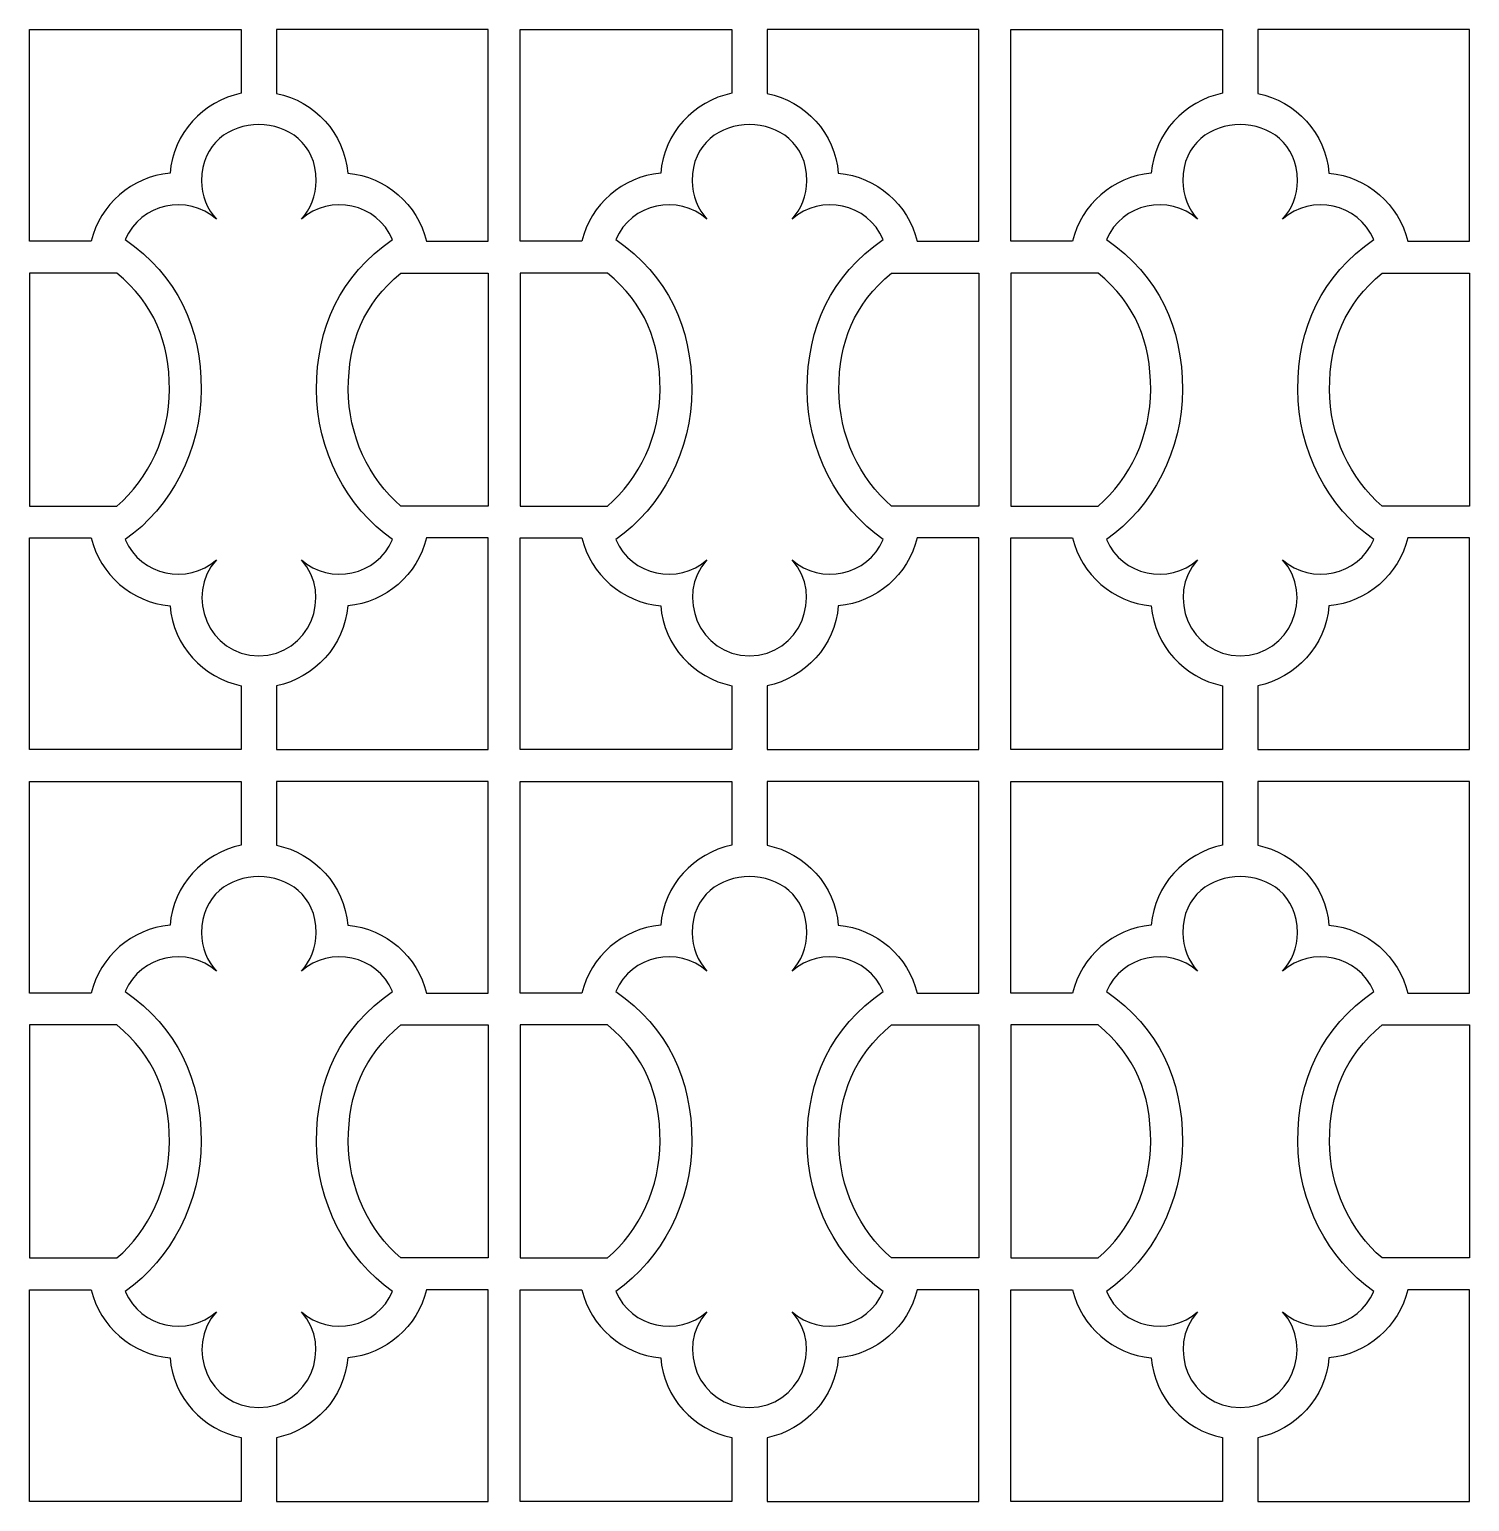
# Model space of a CAD drawing. Header units: centimetres. Extents: x -93 to 93, y -127 to 127.
# Drawn here: x -93.3 to -11.7, y 43.5 to 126.9 of the extents above; entities that cross this region are included whole.
import ezdxf

# ---------------------------------------------------------------- set-up
doc = ezdxf.new("R2010")
doc.units = ezdxf.units.CM
doc.header["$MEASUREMENT"] = 0
doc.layers.add('layer 1', color=7, linetype='Continuous')

msp = doc.modelspace()

# ---------------------------------------------------------------- linework, layer by layer
at = {"layer": 'layer 1', "color": 177}
for points, knots in [([(-81.2808, 123.29769), (-81.2808, 123.29769), (-81.28118, 126.91702), (-81.28118, 126.91702), (-81.28118, 126.91702), (-81.28118, 126.91702), (-93.28118, 126.91702), (-93.28118, 126.91702), (-93.28118, 126.91702), (-93.28118, 126.91702), (-93.28118, 114.91702), (-93.28118, 114.91702), (-93.28118, 114.91702), (-93.28118, 114.91702), (-89.77768, 114.91712), (-89.77768, 114.91712), (-89.77768, 114.91712), (-89.28293, 116.99855), (-87.49943, 118.58131), (-85.3172, 118.77532), (-85.3172, 118.77532), (-85.12727, 121.0294), (-83.45612, 122.86256), (-81.2808, 123.29769)], [0, 0, 0, 0, 0.14285714, 0.14285714, 0.14285714, 0.14285714, 0.28571429, 0.28571429, 0.28571429, 0.28571429, 0.42857143, 0.42857143, 0.42857143, 0.42857143, 0.57142857, 0.57142857, 0.57142857, 0.57142857, 0.71428571, 0.71428571, 0.71428571, 0.71428571, 1, 1, 1, 1]), ([(-75.25328, 118.77532), (-75.44321, 121.0294), (-77.11398, 122.86204), (-79.2893, 123.29717), (-79.2893, 123.29717), (-79.2893, 123.29717), (-79.2893, 126.91702), (-79.2893, 126.91702), (-79.2893, 126.91702), (-79.2893, 126.91702), (-67.2893, 126.91702), (-67.2893, 126.91702), (-67.2893, 126.91702), (-67.2893, 126.91702), (-67.2893, 114.91702), (-67.2893, 114.91702), (-67.2893, 114.91702), (-67.2893, 114.91702), (-70.7928, 114.91712), (-70.7928, 114.91712), (-70.7928, 114.91712), (-71.28755, 116.99855), (-73.07105, 118.58131), (-75.25328, 118.77532)], [0, 0, 0, 0, 0.14285714, 0.14285714, 0.14285714, 0.14285714, 0.28571429, 0.28571429, 0.28571429, 0.28571429, 0.42857143, 0.42857143, 0.42857143, 0.42857143, 0.57142857, 0.57142857, 0.57142857, 0.57142857, 0.71428571, 0.71428571, 0.71428571, 0.71428571, 1, 1, 1, 1]), ([(-53.4889, 123.29769), (-53.4889, 123.29769), (-53.48928, 126.91702), (-53.48928, 126.91702), (-53.48928, 126.91702), (-53.48928, 126.91702), (-65.48928, 126.91702), (-65.48928, 126.91702), (-65.48928, 126.91702), (-65.48928, 126.91702), (-65.48928, 114.91702), (-65.48928, 114.91702), (-65.48928, 114.91702), (-65.48928, 114.91702), (-61.98578, 114.91712), (-61.98578, 114.91712), (-61.98578, 114.91712), (-61.49103, 116.99855), (-59.70753, 118.58131), (-57.5253, 118.77532), (-57.5253, 118.77532), (-57.33537, 121.0294), (-55.66422, 122.86256), (-53.4889, 123.29769)], [0, 0, 0, 0, 0.14285714, 0.14285714, 0.14285714, 0.14285714, 0.28571429, 0.28571429, 0.28571429, 0.28571429, 0.42857143, 0.42857143, 0.42857143, 0.42857143, 0.57142857, 0.57142857, 0.57142857, 0.57142857, 0.71428571, 0.71428571, 0.71428571, 0.71428571, 1, 1, 1, 1]), ([(-47.46138, 118.77532), (-47.65131, 121.0294), (-49.32208, 122.86204), (-51.4974, 123.29717), (-51.4974, 123.29717), (-51.4974, 123.29717), (-51.4974, 126.91702), (-51.4974, 126.91702), (-51.4974, 126.91702), (-51.4974, 126.91702), (-39.4974, 126.91702), (-39.4974, 126.91702), (-39.4974, 126.91702), (-39.4974, 126.91702), (-39.4974, 114.91702), (-39.4974, 114.91702), (-39.4974, 114.91702), (-39.4974, 114.91702), (-43.0009, 114.91712), (-43.0009, 114.91712), (-43.0009, 114.91712), (-43.49565, 116.99855), (-45.27915, 118.58131), (-47.46138, 118.77532)], [0, 0, 0, 0, 0.14285714, 0.14285714, 0.14285714, 0.14285714, 0.28571429, 0.28571429, 0.28571429, 0.28571429, 0.42857143, 0.42857143, 0.42857143, 0.42857143, 0.57142857, 0.57142857, 0.57142857, 0.57142857, 0.71428571, 0.71428571, 0.71428571, 0.71428571, 1, 1, 1, 1]), ([(-25.697, 123.29769), (-25.697, 123.29769), (-25.69738, 126.91702), (-25.69738, 126.91702), (-25.69738, 126.91702), (-25.69738, 126.91702), (-37.69738, 126.91702), (-37.69738, 126.91702), (-37.69738, 126.91702), (-37.69738, 126.91702), (-37.69738, 114.91702), (-37.69738, 114.91702), (-37.69738, 114.91702), (-37.69738, 114.91702), (-34.19388, 114.91712), (-34.19388, 114.91712), (-34.19388, 114.91712), (-33.69913, 116.99855), (-31.91563, 118.58131), (-29.7334, 118.77532), (-29.7334, 118.77532), (-29.54347, 121.0294), (-27.87232, 122.86256), (-25.697, 123.29769)], [0, 0, 0, 0, 0.14285714, 0.14285714, 0.14285714, 0.14285714, 0.28571429, 0.28571429, 0.28571429, 0.28571429, 0.42857143, 0.42857143, 0.42857143, 0.42857143, 0.57142857, 0.57142857, 0.57142857, 0.57142857, 0.71428571, 0.71428571, 0.71428571, 0.71428571, 1, 1, 1, 1]), ([(-19.66948, 118.77532), (-19.85941, 121.0294), (-21.53018, 122.86204), (-23.7055, 123.29717), (-23.7055, 123.29717), (-23.7055, 123.29717), (-23.7055, 126.91702), (-23.7055, 126.91702), (-23.7055, 126.91702), (-23.7055, 126.91702), (-11.7055, 126.91702), (-11.7055, 126.91702), (-11.7055, 126.91702), (-11.7055, 126.91702), (-11.7055, 114.91702), (-11.7055, 114.91702), (-11.7055, 114.91702), (-11.7055, 114.91702), (-15.209, 114.91712), (-15.209, 114.91712), (-15.209, 114.91712), (-15.70375, 116.99855), (-17.48725, 118.58131), (-19.66948, 118.77532)], [0, 0, 0, 0, 0.14285714, 0.14285714, 0.14285714, 0.14285714, 0.28571429, 0.28571429, 0.28571429, 0.28571429, 0.42857143, 0.42857143, 0.42857143, 0.42857143, 0.57142857, 0.57142857, 0.57142857, 0.57142857, 0.71428571, 0.71428571, 0.71428571, 0.71428571, 1, 1, 1, 1]), ([(-87.85706, 98.01934), (-85.25269, 99.83553), (-83.55052, 103.10188), (-83.55052, 106.51702), (-83.55052, 106.51702), (-83.55052, 110.04667), (-84.90097, 112.95319), (-87.85706, 115.01466), (-87.85706, 115.01466), (-86.98568, 117.06598), (-84.32157, 117.62558), (-82.69402, 116.16427), (-82.69402, 116.16427), (-83.21668, 116.74108), (-83.53524, 117.50642), (-83.53524, 118.34585), (-83.53524, 118.34585), (-83.53524, 122.58755), (-77.03524, 122.58755), (-77.03524, 118.34585), (-77.03524, 118.34585), (-77.03524, 117.50642), (-77.3538, 116.74108), (-77.87646, 116.16427), (-77.87646, 116.16427), (-76.24891, 117.62558), (-73.5848, 117.06599), (-72.71342, 115.01467), (-72.71342, 115.01467), (-75.66952, 112.9532), (-77.01995, 110.04667), (-77.01995, 106.51702), (-77.01995, 106.51702), (-77.01995, 103.10188), (-75.31779, 99.83552), (-72.71342, 98.01933), (-72.71342, 98.01933), (-73.5848, 95.96801), (-76.24881, 95.40831), (-77.87636, 96.86962), (-77.87636, 96.86962), (-76.05491, 94.85946), (-77.438, 91.43815), (-80.28524, 91.43815), (-80.28524, 91.43815), (-83.13248, 91.43815), (-84.51547, 94.85957), (-82.69402, 96.86973), (-82.69402, 96.86973), (-84.32157, 95.40842), (-86.98568, 95.96802), (-87.85706, 98.01934)], [0, 0, 0, 0, 0.07142857, 0.07142857, 0.07142857, 0.07142857, 0.14285714, 0.14285714, 0.14285714, 0.14285714, 0.21428571, 0.21428571, 0.21428571, 0.21428571, 0.28571429, 0.28571429, 0.28571429, 0.28571429, 0.35714286, 0.35714286, 0.35714286, 0.35714286, 0.42857143, 0.42857143, 0.42857143, 0.42857143, 0.5, 0.5, 0.5, 0.5, 0.57142857, 0.57142857, 0.57142857, 0.57142857, 0.64285714, 0.64285714, 0.64285714, 0.64285714, 0.71428571, 0.71428571, 0.71428571, 0.71428571, 0.78571429, 0.78571429, 0.78571429, 0.78571429, 0.85714286, 0.85714286, 0.85714286, 0.85714286, 1, 1, 1, 1]), ([(-60.06516, 98.01934), (-57.46079, 99.83553), (-55.75862, 103.10188), (-55.75862, 106.51702), (-55.75862, 106.51702), (-55.75862, 110.04667), (-57.10907, 112.95319), (-60.06516, 115.01466), (-60.06516, 115.01466), (-59.19378, 117.06598), (-56.52967, 117.62558), (-54.90212, 116.16427), (-54.90212, 116.16427), (-55.42478, 116.74108), (-55.74334, 117.50642), (-55.74334, 118.34585), (-55.74334, 118.34585), (-55.74334, 122.58755), (-49.24334, 122.58755), (-49.24334, 118.34585), (-49.24334, 118.34585), (-49.24334, 117.50642), (-49.5619, 116.74108), (-50.08456, 116.16427), (-50.08456, 116.16427), (-48.45701, 117.62558), (-45.7929, 117.06599), (-44.92152, 115.01467), (-44.92152, 115.01467), (-47.87762, 112.9532), (-49.22805, 110.04667), (-49.22805, 106.51702), (-49.22805, 106.51702), (-49.22805, 103.10188), (-47.52589, 99.83552), (-44.92152, 98.01933), (-44.92152, 98.01933), (-45.7929, 95.96801), (-48.45691, 95.40831), (-50.08446, 96.86962), (-50.08446, 96.86962), (-48.26301, 94.85946), (-49.6461, 91.43815), (-52.49334, 91.43815), (-52.49334, 91.43815), (-55.34058, 91.43815), (-56.72357, 94.85957), (-54.90212, 96.86973), (-54.90212, 96.86973), (-56.52967, 95.40842), (-59.19378, 95.96802), (-60.06516, 98.01934)], [0, 0, 0, 0, 0.07142857, 0.07142857, 0.07142857, 0.07142857, 0.14285714, 0.14285714, 0.14285714, 0.14285714, 0.21428571, 0.21428571, 0.21428571, 0.21428571, 0.28571429, 0.28571429, 0.28571429, 0.28571429, 0.35714286, 0.35714286, 0.35714286, 0.35714286, 0.42857143, 0.42857143, 0.42857143, 0.42857143, 0.5, 0.5, 0.5, 0.5, 0.57142857, 0.57142857, 0.57142857, 0.57142857, 0.64285714, 0.64285714, 0.64285714, 0.64285714, 0.71428571, 0.71428571, 0.71428571, 0.71428571, 0.78571429, 0.78571429, 0.78571429, 0.78571429, 0.85714286, 0.85714286, 0.85714286, 0.85714286, 1, 1, 1, 1]), ([(-32.27326, 98.01934), (-29.66889, 99.83553), (-27.96672, 103.10188), (-27.96672, 106.51702), (-27.96672, 106.51702), (-27.96672, 110.04667), (-29.31717, 112.95319), (-32.27326, 115.01466), (-32.27326, 115.01466), (-31.40188, 117.06598), (-28.73777, 117.62558), (-27.11022, 116.16427), (-27.11022, 116.16427), (-27.63288, 116.74108), (-27.95144, 117.50642), (-27.95144, 118.34585), (-27.95144, 118.34585), (-27.95144, 122.58755), (-21.45144, 122.58755), (-21.45144, 118.34585), (-21.45144, 118.34585), (-21.45144, 117.50642), (-21.77, 116.74108), (-22.29266, 116.16427), (-22.29266, 116.16427), (-20.66511, 117.62558), (-18.001, 117.06599), (-17.12962, 115.01467), (-17.12962, 115.01467), (-20.08572, 112.9532), (-21.43615, 110.04667), (-21.43615, 106.51702), (-21.43615, 106.51702), (-21.43615, 103.10188), (-19.73399, 99.83552), (-17.12962, 98.01933), (-17.12962, 98.01933), (-18.001, 95.96801), (-20.66501, 95.40831), (-22.29256, 96.86962), (-22.29256, 96.86962), (-20.47111, 94.85946), (-21.8542, 91.43815), (-24.70144, 91.43815), (-24.70144, 91.43815), (-27.54868, 91.43815), (-28.93167, 94.85957), (-27.11022, 96.86973), (-27.11022, 96.86973), (-28.73777, 95.40842), (-31.40188, 95.96802), (-32.27326, 98.01934)], [0, 0, 0, 0, 0.07142857, 0.07142857, 0.07142857, 0.07142857, 0.14285714, 0.14285714, 0.14285714, 0.14285714, 0.21428571, 0.21428571, 0.21428571, 0.21428571, 0.28571429, 0.28571429, 0.28571429, 0.28571429, 0.35714286, 0.35714286, 0.35714286, 0.35714286, 0.42857143, 0.42857143, 0.42857143, 0.42857143, 0.5, 0.5, 0.5, 0.5, 0.57142857, 0.57142857, 0.57142857, 0.57142857, 0.64285714, 0.64285714, 0.64285714, 0.64285714, 0.71428571, 0.71428571, 0.71428571, 0.71428571, 0.78571429, 0.78571429, 0.78571429, 0.78571429, 0.85714286, 0.85714286, 0.85714286, 0.85714286, 1, 1, 1, 1]), ([(-93.28118, 113.11701), (-93.28118, 113.11701), (-88.33357, 113.11701), (-88.33357, 113.11701), (-88.33357, 113.11701), (-86.21188, 111.35629), (-85.35076, 109.20949), (-85.35076, 106.51702), (-85.35076, 106.51702), (-85.35076, 103.96257), (-86.50991, 101.43039), (-88.33357, 99.91699), (-88.33357, 99.91699), (-88.33357, 99.91699), (-93.28118, 99.91699), (-93.28118, 99.91699), (-93.28118, 99.91699), (-93.28118, 99.91699), (-93.28118, 113.11701), (-93.28118, 113.11701)], [0, 0, 0, 0, 0.16666667, 0.16666667, 0.16666667, 0.16666667, 0.33333333, 0.33333333, 0.33333333, 0.33333333, 0.5, 0.5, 0.5, 0.5, 0.66666667, 0.66666667, 0.66666667, 0.66666667, 1, 1, 1, 1]), ([(-67.2893, 113.11701), (-67.2893, 113.11701), (-72.23691, 113.11701), (-72.23691, 113.11701), (-72.23691, 113.11701), (-74.3586, 111.35629), (-75.21971, 109.20949), (-75.21971, 106.51702), (-75.21971, 106.51702), (-75.21971, 103.96257), (-74.06057, 101.43039), (-72.23691, 99.91699), (-72.23691, 99.91699), (-72.23691, 99.91699), (-67.2893, 99.91699), (-67.2893, 99.91699), (-67.2893, 99.91699), (-67.2893, 99.91699), (-67.2893, 113.11701), (-67.2893, 113.11701)], [0, 0, 0, 0, 0.16666667, 0.16666667, 0.16666667, 0.16666667, 0.33333333, 0.33333333, 0.33333333, 0.33333333, 0.5, 0.5, 0.5, 0.5, 0.66666667, 0.66666667, 0.66666667, 0.66666667, 1, 1, 1, 1]), ([(-65.48928, 113.11701), (-65.48928, 113.11701), (-60.54167, 113.11701), (-60.54167, 113.11701), (-60.54167, 113.11701), (-58.41998, 111.35629), (-57.55886, 109.20949), (-57.55886, 106.51702), (-57.55886, 106.51702), (-57.55886, 103.96257), (-58.71801, 101.43039), (-60.54167, 99.91699), (-60.54167, 99.91699), (-60.54167, 99.91699), (-65.48928, 99.91699), (-65.48928, 99.91699), (-65.48928, 99.91699), (-65.48928, 99.91699), (-65.48928, 113.11701), (-65.48928, 113.11701)], [0, 0, 0, 0, 0.16666667, 0.16666667, 0.16666667, 0.16666667, 0.33333333, 0.33333333, 0.33333333, 0.33333333, 0.5, 0.5, 0.5, 0.5, 0.66666667, 0.66666667, 0.66666667, 0.66666667, 1, 1, 1, 1]), ([(-39.4974, 113.11701), (-39.4974, 113.11701), (-44.44501, 113.11701), (-44.44501, 113.11701), (-44.44501, 113.11701), (-46.5667, 111.35629), (-47.42781, 109.20949), (-47.42781, 106.51702), (-47.42781, 106.51702), (-47.42781, 103.96257), (-46.26867, 101.43039), (-44.44501, 99.91699), (-44.44501, 99.91699), (-44.44501, 99.91699), (-39.4974, 99.91699), (-39.4974, 99.91699), (-39.4974, 99.91699), (-39.4974, 99.91699), (-39.4974, 113.11701), (-39.4974, 113.11701)], [0, 0, 0, 0, 0.16666667, 0.16666667, 0.16666667, 0.16666667, 0.33333333, 0.33333333, 0.33333333, 0.33333333, 0.5, 0.5, 0.5, 0.5, 0.66666667, 0.66666667, 0.66666667, 0.66666667, 1, 1, 1, 1]), ([(-37.69738, 113.11701), (-37.69738, 113.11701), (-32.74977, 113.11701), (-32.74977, 113.11701), (-32.74977, 113.11701), (-30.62808, 111.35629), (-29.76696, 109.20949), (-29.76696, 106.51702), (-29.76696, 106.51702), (-29.76696, 103.96257), (-30.92611, 101.43039), (-32.74977, 99.91699), (-32.74977, 99.91699), (-32.74977, 99.91699), (-37.69738, 99.91699), (-37.69738, 99.91699), (-37.69738, 99.91699), (-37.69738, 99.91699), (-37.69738, 113.11701), (-37.69738, 113.11701)], [0, 0, 0, 0, 0.16666667, 0.16666667, 0.16666667, 0.16666667, 0.33333333, 0.33333333, 0.33333333, 0.33333333, 0.5, 0.5, 0.5, 0.5, 0.66666667, 0.66666667, 0.66666667, 0.66666667, 1, 1, 1, 1]), ([(-11.7055, 113.11701), (-11.7055, 113.11701), (-16.65311, 113.11701), (-16.65311, 113.11701), (-16.65311, 113.11701), (-18.7748, 111.35629), (-19.63591, 109.20949), (-19.63591, 106.51702), (-19.63591, 106.51702), (-19.63591, 103.96257), (-18.47677, 101.43039), (-16.65311, 99.91699), (-16.65311, 99.91699), (-16.65311, 99.91699), (-11.7055, 99.91699), (-11.7055, 99.91699), (-11.7055, 99.91699), (-11.7055, 99.91699), (-11.7055, 113.11701), (-11.7055, 113.11701)], [0, 0, 0, 0, 0.16666667, 0.16666667, 0.16666667, 0.16666667, 0.33333333, 0.33333333, 0.33333333, 0.33333333, 0.5, 0.5, 0.5, 0.5, 0.66666667, 0.66666667, 0.66666667, 0.66666667, 1, 1, 1, 1]), ([(-81.28118, 89.73683), (-83.4565, 90.17196), (-85.12727, 92.0046), (-85.3172, 94.25868), (-85.3172, 94.25868), (-87.49943, 94.45269), (-89.28296, 96.03555), (-89.77771, 98.11698), (-89.77771, 98.11698), (-89.77771, 98.11698), (-93.28118, 98.11698), (-93.28118, 98.11698), (-93.28118, 98.11698), (-93.28118, 98.11698), (-93.28118, 86.11698), (-93.28118, 86.11698), (-93.28118, 86.11698), (-93.28118, 86.11698), (-81.28118, 86.11698), (-81.28118, 86.11698), (-81.28118, 86.11698), (-81.28118, 86.11698), (-81.28118, 89.73683), (-81.28118, 89.73683)], [0, 0, 0, 0, 0.14285714, 0.14285714, 0.14285714, 0.14285714, 0.28571429, 0.28571429, 0.28571429, 0.28571429, 0.42857143, 0.42857143, 0.42857143, 0.42857143, 0.57142857, 0.57142857, 0.57142857, 0.57142857, 0.71428571, 0.71428571, 0.71428571, 0.71428571, 1, 1, 1, 1]), ([(-70.7928, 98.11688), (-70.7928, 98.11688), (-67.2893, 98.11698), (-67.2893, 98.11698), (-67.2893, 98.11698), (-67.2893, 98.11698), (-67.2893, 86.11698), (-67.2893, 86.11698), (-67.2893, 86.11698), (-67.2893, 86.11698), (-79.2893, 86.11698), (-79.2893, 86.11698), (-79.2893, 86.11698), (-79.2893, 86.11698), (-79.28968, 89.73631), (-79.28968, 89.73631), (-79.28968, 89.73631), (-77.11436, 90.17144), (-75.44321, 92.0046), (-75.25328, 94.25868), (-75.25328, 94.25868), (-73.07105, 94.45269), (-71.28755, 96.03545), (-70.7928, 98.11688)], [0, 0, 0, 0, 0.14285714, 0.14285714, 0.14285714, 0.14285714, 0.28571429, 0.28571429, 0.28571429, 0.28571429, 0.42857143, 0.42857143, 0.42857143, 0.42857143, 0.57142857, 0.57142857, 0.57142857, 0.57142857, 0.71428571, 0.71428571, 0.71428571, 0.71428571, 1, 1, 1, 1]), ([(-53.48928, 89.73683), (-55.6646, 90.17196), (-57.33537, 92.0046), (-57.5253, 94.25868), (-57.5253, 94.25868), (-59.70753, 94.45269), (-61.49106, 96.03555), (-61.98581, 98.11698), (-61.98581, 98.11698), (-61.98581, 98.11698), (-65.48928, 98.11698), (-65.48928, 98.11698), (-65.48928, 98.11698), (-65.48928, 98.11698), (-65.48928, 86.11698), (-65.48928, 86.11698), (-65.48928, 86.11698), (-65.48928, 86.11698), (-53.48928, 86.11698), (-53.48928, 86.11698), (-53.48928, 86.11698), (-53.48928, 86.11698), (-53.48928, 89.73683), (-53.48928, 89.73683)], [0, 0, 0, 0, 0.14285714, 0.14285714, 0.14285714, 0.14285714, 0.28571429, 0.28571429, 0.28571429, 0.28571429, 0.42857143, 0.42857143, 0.42857143, 0.42857143, 0.57142857, 0.57142857, 0.57142857, 0.57142857, 0.71428571, 0.71428571, 0.71428571, 0.71428571, 1, 1, 1, 1]), ([(-43.0009, 98.11688), (-43.0009, 98.11688), (-39.4974, 98.11698), (-39.4974, 98.11698), (-39.4974, 98.11698), (-39.4974, 98.11698), (-39.4974, 86.11698), (-39.4974, 86.11698), (-39.4974, 86.11698), (-39.4974, 86.11698), (-51.4974, 86.11698), (-51.4974, 86.11698), (-51.4974, 86.11698), (-51.4974, 86.11698), (-51.49778, 89.73631), (-51.49778, 89.73631), (-51.49778, 89.73631), (-49.32246, 90.17144), (-47.65131, 92.0046), (-47.46138, 94.25868), (-47.46138, 94.25868), (-45.27915, 94.45269), (-43.49565, 96.03545), (-43.0009, 98.11688)], [0, 0, 0, 0, 0.14285714, 0.14285714, 0.14285714, 0.14285714, 0.28571429, 0.28571429, 0.28571429, 0.28571429, 0.42857143, 0.42857143, 0.42857143, 0.42857143, 0.57142857, 0.57142857, 0.57142857, 0.57142857, 0.71428571, 0.71428571, 0.71428571, 0.71428571, 1, 1, 1, 1]), ([(-25.69738, 89.73683), (-27.8727, 90.17196), (-29.54347, 92.0046), (-29.7334, 94.25868), (-29.7334, 94.25868), (-31.91563, 94.45269), (-33.69916, 96.03555), (-34.19391, 98.11698), (-34.19391, 98.11698), (-34.19391, 98.11698), (-37.69738, 98.11698), (-37.69738, 98.11698), (-37.69738, 98.11698), (-37.69738, 98.11698), (-37.69738, 86.11698), (-37.69738, 86.11698), (-37.69738, 86.11698), (-37.69738, 86.11698), (-25.69738, 86.11698), (-25.69738, 86.11698), (-25.69738, 86.11698), (-25.69738, 86.11698), (-25.69738, 89.73683), (-25.69738, 89.73683)], [0, 0, 0, 0, 0.14285714, 0.14285714, 0.14285714, 0.14285714, 0.28571429, 0.28571429, 0.28571429, 0.28571429, 0.42857143, 0.42857143, 0.42857143, 0.42857143, 0.57142857, 0.57142857, 0.57142857, 0.57142857, 0.71428571, 0.71428571, 0.71428571, 0.71428571, 1, 1, 1, 1]), ([(-15.209, 98.11688), (-15.209, 98.11688), (-11.7055, 98.11698), (-11.7055, 98.11698), (-11.7055, 98.11698), (-11.7055, 98.11698), (-11.7055, 86.11698), (-11.7055, 86.11698), (-11.7055, 86.11698), (-11.7055, 86.11698), (-23.7055, 86.11698), (-23.7055, 86.11698), (-23.7055, 86.11698), (-23.7055, 86.11698), (-23.70588, 89.73631), (-23.70588, 89.73631), (-23.70588, 89.73631), (-21.53056, 90.17144), (-19.85941, 92.0046), (-19.66948, 94.25868), (-19.66948, 94.25868), (-17.48725, 94.45269), (-15.70375, 96.03545), (-15.209, 98.11688)], [0, 0, 0, 0, 0.14285714, 0.14285714, 0.14285714, 0.14285714, 0.28571429, 0.28571429, 0.28571429, 0.28571429, 0.42857143, 0.42857143, 0.42857143, 0.42857143, 0.57142857, 0.57142857, 0.57142857, 0.57142857, 0.71428571, 0.71428571, 0.71428571, 0.71428571, 1, 1, 1, 1]), ([(-81.2808, 80.69769), (-81.2808, 80.69769), (-81.28118, 84.31702), (-81.28118, 84.31702), (-81.28118, 84.31702), (-81.28118, 84.31702), (-93.28118, 84.31702), (-93.28118, 84.31702), (-93.28118, 84.31702), (-93.28118, 84.31702), (-93.28118, 72.31702), (-93.28118, 72.31702), (-93.28118, 72.31702), (-93.28118, 72.31702), (-89.77768, 72.31712), (-89.77768, 72.31712), (-89.77768, 72.31712), (-89.28293, 74.39855), (-87.49943, 75.98131), (-85.3172, 76.17532), (-85.3172, 76.17532), (-85.12727, 78.4294), (-83.45612, 80.26256), (-81.2808, 80.69769)], [0, 0, 0, 0, 0.14285714, 0.14285714, 0.14285714, 0.14285714, 0.28571429, 0.28571429, 0.28571429, 0.28571429, 0.42857143, 0.42857143, 0.42857143, 0.42857143, 0.57142857, 0.57142857, 0.57142857, 0.57142857, 0.71428571, 0.71428571, 0.71428571, 0.71428571, 1, 1, 1, 1]), ([(-75.25328, 76.17532), (-75.44321, 78.4294), (-77.11398, 80.26204), (-79.2893, 80.69717), (-79.2893, 80.69717), (-79.2893, 80.69717), (-79.2893, 84.31702), (-79.2893, 84.31702), (-79.2893, 84.31702), (-79.2893, 84.31702), (-67.2893, 84.31702), (-67.2893, 84.31702), (-67.2893, 84.31702), (-67.2893, 84.31702), (-67.2893, 72.31702), (-67.2893, 72.31702), (-67.2893, 72.31702), (-67.2893, 72.31702), (-70.7928, 72.31712), (-70.7928, 72.31712), (-70.7928, 72.31712), (-71.28755, 74.39855), (-73.07105, 75.98131), (-75.25328, 76.17532)], [0, 0, 0, 0, 0.14285714, 0.14285714, 0.14285714, 0.14285714, 0.28571429, 0.28571429, 0.28571429, 0.28571429, 0.42857143, 0.42857143, 0.42857143, 0.42857143, 0.57142857, 0.57142857, 0.57142857, 0.57142857, 0.71428571, 0.71428571, 0.71428571, 0.71428571, 1, 1, 1, 1]), ([(-53.4889, 80.69769), (-53.4889, 80.69769), (-53.48928, 84.31702), (-53.48928, 84.31702), (-53.48928, 84.31702), (-53.48928, 84.31702), (-65.48928, 84.31702), (-65.48928, 84.31702), (-65.48928, 84.31702), (-65.48928, 84.31702), (-65.48928, 72.31702), (-65.48928, 72.31702), (-65.48928, 72.31702), (-65.48928, 72.31702), (-61.98578, 72.31712), (-61.98578, 72.31712), (-61.98578, 72.31712), (-61.49103, 74.39855), (-59.70753, 75.98131), (-57.5253, 76.17532), (-57.5253, 76.17532), (-57.33537, 78.4294), (-55.66422, 80.26256), (-53.4889, 80.69769)], [0, 0, 0, 0, 0.14285714, 0.14285714, 0.14285714, 0.14285714, 0.28571429, 0.28571429, 0.28571429, 0.28571429, 0.42857143, 0.42857143, 0.42857143, 0.42857143, 0.57142857, 0.57142857, 0.57142857, 0.57142857, 0.71428571, 0.71428571, 0.71428571, 0.71428571, 1, 1, 1, 1]), ([(-47.46138, 76.17532), (-47.65131, 78.4294), (-49.32208, 80.26204), (-51.4974, 80.69717), (-51.4974, 80.69717), (-51.4974, 80.69717), (-51.4974, 84.31702), (-51.4974, 84.31702), (-51.4974, 84.31702), (-51.4974, 84.31702), (-39.4974, 84.31702), (-39.4974, 84.31702), (-39.4974, 84.31702), (-39.4974, 84.31702), (-39.4974, 72.31702), (-39.4974, 72.31702), (-39.4974, 72.31702), (-39.4974, 72.31702), (-43.0009, 72.31712), (-43.0009, 72.31712), (-43.0009, 72.31712), (-43.49565, 74.39855), (-45.27915, 75.98131), (-47.46138, 76.17532)], [0, 0, 0, 0, 0.14285714, 0.14285714, 0.14285714, 0.14285714, 0.28571429, 0.28571429, 0.28571429, 0.28571429, 0.42857143, 0.42857143, 0.42857143, 0.42857143, 0.57142857, 0.57142857, 0.57142857, 0.57142857, 0.71428571, 0.71428571, 0.71428571, 0.71428571, 1, 1, 1, 1]), ([(-25.697, 80.69769), (-25.697, 80.69769), (-25.69738, 84.31702), (-25.69738, 84.31702), (-25.69738, 84.31702), (-25.69738, 84.31702), (-37.69738, 84.31702), (-37.69738, 84.31702), (-37.69738, 84.31702), (-37.69738, 84.31702), (-37.69738, 72.31702), (-37.69738, 72.31702), (-37.69738, 72.31702), (-37.69738, 72.31702), (-34.19388, 72.31712), (-34.19388, 72.31712), (-34.19388, 72.31712), (-33.69913, 74.39855), (-31.91563, 75.98131), (-29.7334, 76.17532), (-29.7334, 76.17532), (-29.54347, 78.4294), (-27.87232, 80.26256), (-25.697, 80.69769)], [0, 0, 0, 0, 0.14285714, 0.14285714, 0.14285714, 0.14285714, 0.28571429, 0.28571429, 0.28571429, 0.28571429, 0.42857143, 0.42857143, 0.42857143, 0.42857143, 0.57142857, 0.57142857, 0.57142857, 0.57142857, 0.71428571, 0.71428571, 0.71428571, 0.71428571, 1, 1, 1, 1]), ([(-19.66948, 76.17532), (-19.85941, 78.4294), (-21.53018, 80.26204), (-23.7055, 80.69717), (-23.7055, 80.69717), (-23.7055, 80.69717), (-23.7055, 84.31702), (-23.7055, 84.31702), (-23.7055, 84.31702), (-23.7055, 84.31702), (-11.7055, 84.31702), (-11.7055, 84.31702), (-11.7055, 84.31702), (-11.7055, 84.31702), (-11.7055, 72.31702), (-11.7055, 72.31702), (-11.7055, 72.31702), (-11.7055, 72.31702), (-15.209, 72.31712), (-15.209, 72.31712), (-15.209, 72.31712), (-15.70375, 74.39855), (-17.48725, 75.98131), (-19.66948, 76.17532)], [0, 0, 0, 0, 0.14285714, 0.14285714, 0.14285714, 0.14285714, 0.28571429, 0.28571429, 0.28571429, 0.28571429, 0.42857143, 0.42857143, 0.42857143, 0.42857143, 0.57142857, 0.57142857, 0.57142857, 0.57142857, 0.71428571, 0.71428571, 0.71428571, 0.71428571, 1, 1, 1, 1]), ([(-87.85706, 55.41934), (-85.25269, 57.23553), (-83.55052, 60.50188), (-83.55052, 63.91702), (-83.55052, 63.91702), (-83.55052, 67.44667), (-84.90097, 70.35319), (-87.85706, 72.41466), (-87.85706, 72.41466), (-86.98568, 74.46598), (-84.32157, 75.02558), (-82.69402, 73.56427), (-82.69402, 73.56427), (-83.21668, 74.14108), (-83.53524, 74.90642), (-83.53524, 75.74585), (-83.53524, 75.74585), (-83.53524, 79.98755), (-77.03524, 79.98755), (-77.03524, 75.74585), (-77.03524, 75.74585), (-77.03524, 74.90642), (-77.3538, 74.14108), (-77.87646, 73.56427), (-77.87646, 73.56427), (-76.24891, 75.02558), (-73.5848, 74.46599), (-72.71342, 72.41467), (-72.71342, 72.41467), (-75.66952, 70.3532), (-77.01995, 67.44667), (-77.01995, 63.91702), (-77.01995, 63.91702), (-77.01995, 60.50188), (-75.31779, 57.23552), (-72.71342, 55.41933), (-72.71342, 55.41933), (-73.5848, 53.36801), (-76.24881, 52.80831), (-77.87636, 54.26962), (-77.87636, 54.26962), (-76.05491, 52.25946), (-77.438, 48.83815), (-80.28524, 48.83815), (-80.28524, 48.83815), (-83.13248, 48.83815), (-84.51547, 52.25957), (-82.69402, 54.26973), (-82.69402, 54.26973), (-84.32157, 52.80842), (-86.98568, 53.36802), (-87.85706, 55.41934)], [0, 0, 0, 0, 0.07142857, 0.07142857, 0.07142857, 0.07142857, 0.14285714, 0.14285714, 0.14285714, 0.14285714, 0.21428571, 0.21428571, 0.21428571, 0.21428571, 0.28571429, 0.28571429, 0.28571429, 0.28571429, 0.35714286, 0.35714286, 0.35714286, 0.35714286, 0.42857143, 0.42857143, 0.42857143, 0.42857143, 0.5, 0.5, 0.5, 0.5, 0.57142857, 0.57142857, 0.57142857, 0.57142857, 0.64285714, 0.64285714, 0.64285714, 0.64285714, 0.71428571, 0.71428571, 0.71428571, 0.71428571, 0.78571429, 0.78571429, 0.78571429, 0.78571429, 0.85714286, 0.85714286, 0.85714286, 0.85714286, 1, 1, 1, 1]), ([(-60.06516, 55.41934), (-57.46079, 57.23553), (-55.75862, 60.50188), (-55.75862, 63.91702), (-55.75862, 63.91702), (-55.75862, 67.44667), (-57.10907, 70.35319), (-60.06516, 72.41466), (-60.06516, 72.41466), (-59.19378, 74.46598), (-56.52967, 75.02558), (-54.90212, 73.56427), (-54.90212, 73.56427), (-55.42478, 74.14108), (-55.74334, 74.90642), (-55.74334, 75.74585), (-55.74334, 75.74585), (-55.74334, 79.98755), (-49.24334, 79.98755), (-49.24334, 75.74585), (-49.24334, 75.74585), (-49.24334, 74.90642), (-49.5619, 74.14108), (-50.08456, 73.56427), (-50.08456, 73.56427), (-48.45701, 75.02558), (-45.7929, 74.46599), (-44.92152, 72.41467), (-44.92152, 72.41467), (-47.87762, 70.3532), (-49.22805, 67.44667), (-49.22805, 63.91702), (-49.22805, 63.91702), (-49.22805, 60.50188), (-47.52589, 57.23552), (-44.92152, 55.41933), (-44.92152, 55.41933), (-45.7929, 53.36801), (-48.45691, 52.80831), (-50.08446, 54.26962), (-50.08446, 54.26962), (-48.26301, 52.25946), (-49.6461, 48.83815), (-52.49334, 48.83815), (-52.49334, 48.83815), (-55.34058, 48.83815), (-56.72357, 52.25957), (-54.90212, 54.26973), (-54.90212, 54.26973), (-56.52967, 52.80842), (-59.19378, 53.36802), (-60.06516, 55.41934)], [0, 0, 0, 0, 0.07142857, 0.07142857, 0.07142857, 0.07142857, 0.14285714, 0.14285714, 0.14285714, 0.14285714, 0.21428571, 0.21428571, 0.21428571, 0.21428571, 0.28571429, 0.28571429, 0.28571429, 0.28571429, 0.35714286, 0.35714286, 0.35714286, 0.35714286, 0.42857143, 0.42857143, 0.42857143, 0.42857143, 0.5, 0.5, 0.5, 0.5, 0.57142857, 0.57142857, 0.57142857, 0.57142857, 0.64285714, 0.64285714, 0.64285714, 0.64285714, 0.71428571, 0.71428571, 0.71428571, 0.71428571, 0.78571429, 0.78571429, 0.78571429, 0.78571429, 0.85714286, 0.85714286, 0.85714286, 0.85714286, 1, 1, 1, 1]), ([(-32.27326, 55.41934), (-29.66889, 57.23553), (-27.96672, 60.50188), (-27.96672, 63.91702), (-27.96672, 63.91702), (-27.96672, 67.44667), (-29.31717, 70.35319), (-32.27326, 72.41466), (-32.27326, 72.41466), (-31.40188, 74.46598), (-28.73777, 75.02558), (-27.11022, 73.56427), (-27.11022, 73.56427), (-27.63288, 74.14108), (-27.95144, 74.90642), (-27.95144, 75.74585), (-27.95144, 75.74585), (-27.95144, 79.98755), (-21.45144, 79.98755), (-21.45144, 75.74585), (-21.45144, 75.74585), (-21.45144, 74.90642), (-21.77, 74.14108), (-22.29266, 73.56427), (-22.29266, 73.56427), (-20.66511, 75.02558), (-18.001, 74.46599), (-17.12962, 72.41467), (-17.12962, 72.41467), (-20.08572, 70.3532), (-21.43615, 67.44667), (-21.43615, 63.91702), (-21.43615, 63.91702), (-21.43615, 60.50188), (-19.73399, 57.23552), (-17.12962, 55.41933), (-17.12962, 55.41933), (-18.001, 53.36801), (-20.66501, 52.80831), (-22.29256, 54.26962), (-22.29256, 54.26962), (-20.47111, 52.25946), (-21.8542, 48.83815), (-24.70144, 48.83815), (-24.70144, 48.83815), (-27.54868, 48.83815), (-28.93167, 52.25957), (-27.11022, 54.26973), (-27.11022, 54.26973), (-28.73777, 52.80842), (-31.40188, 53.36802), (-32.27326, 55.41934)], [0, 0, 0, 0, 0.07142857, 0.07142857, 0.07142857, 0.07142857, 0.14285714, 0.14285714, 0.14285714, 0.14285714, 0.21428571, 0.21428571, 0.21428571, 0.21428571, 0.28571429, 0.28571429, 0.28571429, 0.28571429, 0.35714286, 0.35714286, 0.35714286, 0.35714286, 0.42857143, 0.42857143, 0.42857143, 0.42857143, 0.5, 0.5, 0.5, 0.5, 0.57142857, 0.57142857, 0.57142857, 0.57142857, 0.64285714, 0.64285714, 0.64285714, 0.64285714, 0.71428571, 0.71428571, 0.71428571, 0.71428571, 0.78571429, 0.78571429, 0.78571429, 0.78571429, 0.85714286, 0.85714286, 0.85714286, 0.85714286, 1, 1, 1, 1]), ([(-93.28118, 70.51701), (-93.28118, 70.51701), (-88.33357, 70.51701), (-88.33357, 70.51701), (-88.33357, 70.51701), (-86.21188, 68.75629), (-85.35076, 66.60949), (-85.35076, 63.91702), (-85.35076, 63.91702), (-85.35076, 61.36257), (-86.50991, 58.83039), (-88.33357, 57.31699), (-88.33357, 57.31699), (-88.33357, 57.31699), (-93.28118, 57.31699), (-93.28118, 57.31699), (-93.28118, 57.31699), (-93.28118, 57.31699), (-93.28118, 70.51701), (-93.28118, 70.51701)], [0, 0, 0, 0, 0.16666667, 0.16666667, 0.16666667, 0.16666667, 0.33333333, 0.33333333, 0.33333333, 0.33333333, 0.5, 0.5, 0.5, 0.5, 0.66666667, 0.66666667, 0.66666667, 0.66666667, 1, 1, 1, 1]), ([(-67.2893, 70.51701), (-67.2893, 70.51701), (-72.23691, 70.51701), (-72.23691, 70.51701), (-72.23691, 70.51701), (-74.3586, 68.75629), (-75.21971, 66.60949), (-75.21971, 63.91702), (-75.21971, 63.91702), (-75.21971, 61.36257), (-74.06057, 58.83039), (-72.23691, 57.31699), (-72.23691, 57.31699), (-72.23691, 57.31699), (-67.2893, 57.31699), (-67.2893, 57.31699), (-67.2893, 57.31699), (-67.2893, 57.31699), (-67.2893, 70.51701), (-67.2893, 70.51701)], [0, 0, 0, 0, 0.16666667, 0.16666667, 0.16666667, 0.16666667, 0.33333333, 0.33333333, 0.33333333, 0.33333333, 0.5, 0.5, 0.5, 0.5, 0.66666667, 0.66666667, 0.66666667, 0.66666667, 1, 1, 1, 1]), ([(-65.48928, 70.51701), (-65.48928, 70.51701), (-60.54167, 70.51701), (-60.54167, 70.51701), (-60.54167, 70.51701), (-58.41998, 68.75629), (-57.55886, 66.60949), (-57.55886, 63.91702), (-57.55886, 63.91702), (-57.55886, 61.36257), (-58.71801, 58.83039), (-60.54167, 57.31699), (-60.54167, 57.31699), (-60.54167, 57.31699), (-65.48928, 57.31699), (-65.48928, 57.31699), (-65.48928, 57.31699), (-65.48928, 57.31699), (-65.48928, 70.51701), (-65.48928, 70.51701)], [0, 0, 0, 0, 0.16666667, 0.16666667, 0.16666667, 0.16666667, 0.33333333, 0.33333333, 0.33333333, 0.33333333, 0.5, 0.5, 0.5, 0.5, 0.66666667, 0.66666667, 0.66666667, 0.66666667, 1, 1, 1, 1]), ([(-39.4974, 70.51701), (-39.4974, 70.51701), (-44.44501, 70.51701), (-44.44501, 70.51701), (-44.44501, 70.51701), (-46.5667, 68.75629), (-47.42781, 66.60949), (-47.42781, 63.91702), (-47.42781, 63.91702), (-47.42781, 61.36257), (-46.26867, 58.83039), (-44.44501, 57.31699), (-44.44501, 57.31699), (-44.44501, 57.31699), (-39.4974, 57.31699), (-39.4974, 57.31699), (-39.4974, 57.31699), (-39.4974, 57.31699), (-39.4974, 70.51701), (-39.4974, 70.51701)], [0, 0, 0, 0, 0.16666667, 0.16666667, 0.16666667, 0.16666667, 0.33333333, 0.33333333, 0.33333333, 0.33333333, 0.5, 0.5, 0.5, 0.5, 0.66666667, 0.66666667, 0.66666667, 0.66666667, 1, 1, 1, 1]), ([(-37.69738, 70.51701), (-37.69738, 70.51701), (-32.74977, 70.51701), (-32.74977, 70.51701), (-32.74977, 70.51701), (-30.62808, 68.75629), (-29.76696, 66.60949), (-29.76696, 63.91702), (-29.76696, 63.91702), (-29.76696, 61.36257), (-30.92611, 58.83039), (-32.74977, 57.31699), (-32.74977, 57.31699), (-32.74977, 57.31699), (-37.69738, 57.31699), (-37.69738, 57.31699), (-37.69738, 57.31699), (-37.69738, 57.31699), (-37.69738, 70.51701), (-37.69738, 70.51701)], [0, 0, 0, 0, 0.16666667, 0.16666667, 0.16666667, 0.16666667, 0.33333333, 0.33333333, 0.33333333, 0.33333333, 0.5, 0.5, 0.5, 0.5, 0.66666667, 0.66666667, 0.66666667, 0.66666667, 1, 1, 1, 1]), ([(-11.7055, 70.51701), (-11.7055, 70.51701), (-16.65311, 70.51701), (-16.65311, 70.51701), (-16.65311, 70.51701), (-18.7748, 68.75629), (-19.63591, 66.60949), (-19.63591, 63.91702), (-19.63591, 63.91702), (-19.63591, 61.36257), (-18.47677, 58.83039), (-16.65311, 57.31699), (-16.65311, 57.31699), (-16.65311, 57.31699), (-11.7055, 57.31699), (-11.7055, 57.31699), (-11.7055, 57.31699), (-11.7055, 57.31699), (-11.7055, 70.51701), (-11.7055, 70.51701)], [0, 0, 0, 0, 0.16666667, 0.16666667, 0.16666667, 0.16666667, 0.33333333, 0.33333333, 0.33333333, 0.33333333, 0.5, 0.5, 0.5, 0.5, 0.66666667, 0.66666667, 0.66666667, 0.66666667, 1, 1, 1, 1]), ([(-81.28118, 47.13683), (-83.4565, 47.57196), (-85.12727, 49.4046), (-85.3172, 51.65868), (-85.3172, 51.65868), (-87.49943, 51.85269), (-89.28296, 53.43555), (-89.77771, 55.51698), (-89.77771, 55.51698), (-89.77771, 55.51698), (-93.28118, 55.51698), (-93.28118, 55.51698), (-93.28118, 55.51698), (-93.28118, 55.51698), (-93.28118, 43.51698), (-93.28118, 43.51698), (-93.28118, 43.51698), (-93.28118, 43.51698), (-81.28118, 43.51698), (-81.28118, 43.51698), (-81.28118, 43.51698), (-81.28118, 43.51698), (-81.28118, 47.13683), (-81.28118, 47.13683)], [0, 0, 0, 0, 0.14285714, 0.14285714, 0.14285714, 0.14285714, 0.28571429, 0.28571429, 0.28571429, 0.28571429, 0.42857143, 0.42857143, 0.42857143, 0.42857143, 0.57142857, 0.57142857, 0.57142857, 0.57142857, 0.71428571, 0.71428571, 0.71428571, 0.71428571, 1, 1, 1, 1]), ([(-70.7928, 55.51688), (-70.7928, 55.51688), (-67.2893, 55.51698), (-67.2893, 55.51698), (-67.2893, 55.51698), (-67.2893, 55.51698), (-67.2893, 43.51698), (-67.2893, 43.51698), (-67.2893, 43.51698), (-67.2893, 43.51698), (-79.2893, 43.51698), (-79.2893, 43.51698), (-79.2893, 43.51698), (-79.2893, 43.51698), (-79.28968, 47.13631), (-79.28968, 47.13631), (-79.28968, 47.13631), (-77.11436, 47.57144), (-75.44321, 49.4046), (-75.25328, 51.65868), (-75.25328, 51.65868), (-73.07105, 51.85269), (-71.28755, 53.43545), (-70.7928, 55.51688)], [0, 0, 0, 0, 0.14285714, 0.14285714, 0.14285714, 0.14285714, 0.28571429, 0.28571429, 0.28571429, 0.28571429, 0.42857143, 0.42857143, 0.42857143, 0.42857143, 0.57142857, 0.57142857, 0.57142857, 0.57142857, 0.71428571, 0.71428571, 0.71428571, 0.71428571, 1, 1, 1, 1]), ([(-53.48928, 47.13683), (-55.6646, 47.57196), (-57.33537, 49.4046), (-57.5253, 51.65868), (-57.5253, 51.65868), (-59.70753, 51.85269), (-61.49106, 53.43555), (-61.98581, 55.51698), (-61.98581, 55.51698), (-61.98581, 55.51698), (-65.48928, 55.51698), (-65.48928, 55.51698), (-65.48928, 55.51698), (-65.48928, 55.51698), (-65.48928, 43.51698), (-65.48928, 43.51698), (-65.48928, 43.51698), (-65.48928, 43.51698), (-53.48928, 43.51698), (-53.48928, 43.51698), (-53.48928, 43.51698), (-53.48928, 43.51698), (-53.48928, 47.13683), (-53.48928, 47.13683)], [0, 0, 0, 0, 0.14285714, 0.14285714, 0.14285714, 0.14285714, 0.28571429, 0.28571429, 0.28571429, 0.28571429, 0.42857143, 0.42857143, 0.42857143, 0.42857143, 0.57142857, 0.57142857, 0.57142857, 0.57142857, 0.71428571, 0.71428571, 0.71428571, 0.71428571, 1, 1, 1, 1]), ([(-43.0009, 55.51688), (-43.0009, 55.51688), (-39.4974, 55.51698), (-39.4974, 55.51698), (-39.4974, 55.51698), (-39.4974, 55.51698), (-39.4974, 43.51698), (-39.4974, 43.51698), (-39.4974, 43.51698), (-39.4974, 43.51698), (-51.4974, 43.51698), (-51.4974, 43.51698), (-51.4974, 43.51698), (-51.4974, 43.51698), (-51.49778, 47.13631), (-51.49778, 47.13631), (-51.49778, 47.13631), (-49.32246, 47.57144), (-47.65131, 49.4046), (-47.46138, 51.65868), (-47.46138, 51.65868), (-45.27915, 51.85269), (-43.49565, 53.43545), (-43.0009, 55.51688)], [0, 0, 0, 0, 0.14285714, 0.14285714, 0.14285714, 0.14285714, 0.28571429, 0.28571429, 0.28571429, 0.28571429, 0.42857143, 0.42857143, 0.42857143, 0.42857143, 0.57142857, 0.57142857, 0.57142857, 0.57142857, 0.71428571, 0.71428571, 0.71428571, 0.71428571, 1, 1, 1, 1]), ([(-25.69738, 47.13683), (-27.8727, 47.57196), (-29.54347, 49.4046), (-29.7334, 51.65868), (-29.7334, 51.65868), (-31.91563, 51.85269), (-33.69916, 53.43555), (-34.19391, 55.51698), (-34.19391, 55.51698), (-34.19391, 55.51698), (-37.69738, 55.51698), (-37.69738, 55.51698), (-37.69738, 55.51698), (-37.69738, 55.51698), (-37.69738, 43.51698), (-37.69738, 43.51698), (-37.69738, 43.51698), (-37.69738, 43.51698), (-25.69738, 43.51698), (-25.69738, 43.51698), (-25.69738, 43.51698), (-25.69738, 43.51698), (-25.69738, 47.13683), (-25.69738, 47.13683)], [0, 0, 0, 0, 0.14285714, 0.14285714, 0.14285714, 0.14285714, 0.28571429, 0.28571429, 0.28571429, 0.28571429, 0.42857143, 0.42857143, 0.42857143, 0.42857143, 0.57142857, 0.57142857, 0.57142857, 0.57142857, 0.71428571, 0.71428571, 0.71428571, 0.71428571, 1, 1, 1, 1]), ([(-15.209, 55.51688), (-15.209, 55.51688), (-11.7055, 55.51698), (-11.7055, 55.51698), (-11.7055, 55.51698), (-11.7055, 55.51698), (-11.7055, 43.51698), (-11.7055, 43.51698), (-11.7055, 43.51698), (-11.7055, 43.51698), (-23.7055, 43.51698), (-23.7055, 43.51698), (-23.7055, 43.51698), (-23.7055, 43.51698), (-23.70588, 47.13631), (-23.70588, 47.13631), (-23.70588, 47.13631), (-21.53056, 47.57144), (-19.85941, 49.4046), (-19.66948, 51.65868), (-19.66948, 51.65868), (-17.48725, 51.85269), (-15.70375, 53.43545), (-15.209, 55.51688)], [0, 0, 0, 0, 0.14285714, 0.14285714, 0.14285714, 0.14285714, 0.28571429, 0.28571429, 0.28571429, 0.28571429, 0.42857143, 0.42857143, 0.42857143, 0.42857143, 0.57142857, 0.57142857, 0.57142857, 0.57142857, 0.71428571, 0.71428571, 0.71428571, 0.71428571, 1, 1, 1, 1])]:
    msp.add_open_spline(points, degree=3, knots=knots, dxfattribs=at)

doc.saveas('drawing.dxf')
